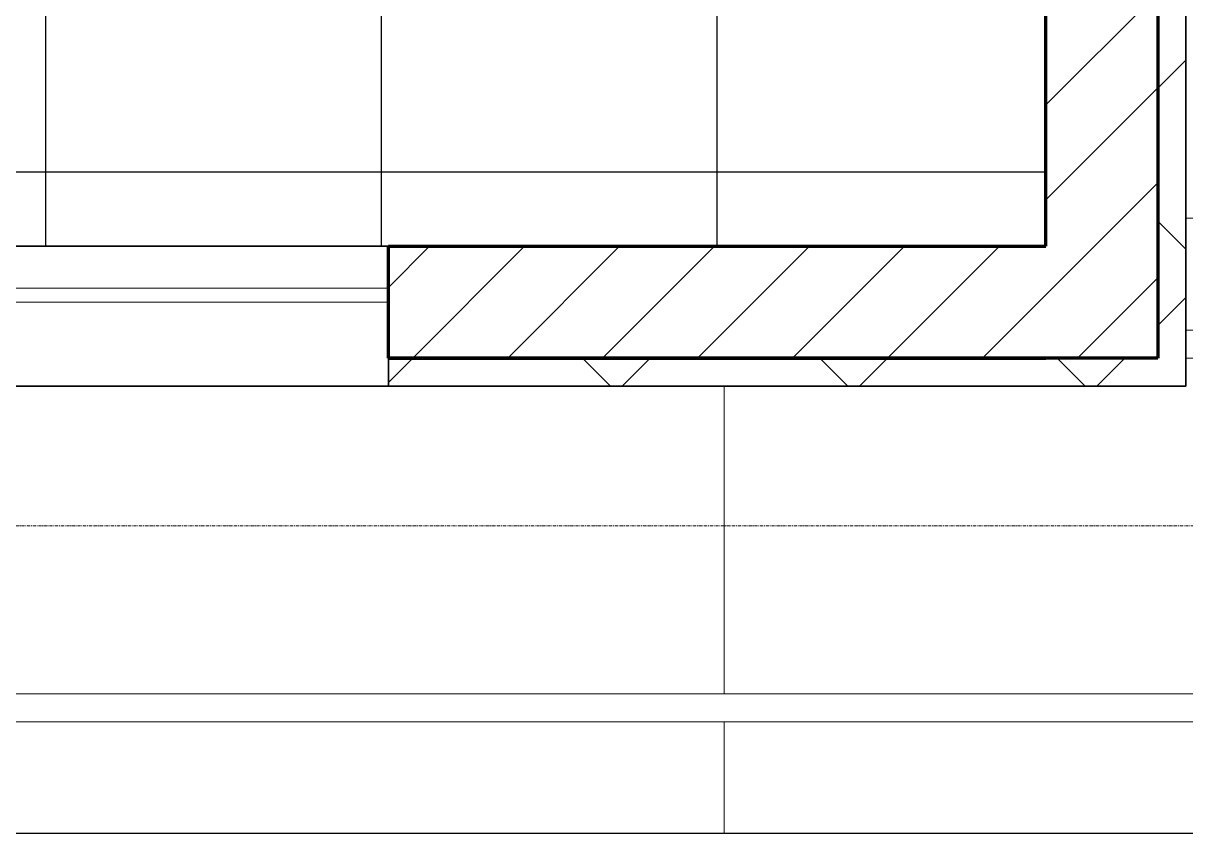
# Model space of a CAD drawing. Header units: millimetres. Extents: x -853432 to -773672, y -18171 to 22484.
# Drawn here: x -822435 to -820357, y 3016 to 4478 of the extents above; entities that cross this region are included whole.
import ezdxf
from ezdxf.xclip import XClip

# ---------------------------------------------------------------- set-up
doc = ezdxf.new("R2010")
doc.units = ezdxf.units.MM
doc.header["$XCLIPFRAME"] = 0
doc.linetypes.add('DPA_Grid _ Level 100', pattern=[10, 5.5, -1.6, 1.3, -1.6])
for name, color, linetype, lineweight in [('A-CLNG', 2, 'Continuous', 9), ('A-CLNG-PATT', 2, 'Continuous', 9), ('A-GLAZ-CURT', 2, 'Continuous', 9), ('A-WALL', 5, 'Continuous', 35), ('A-WALL-FNSH', 2, 'Continuous', 35), ('A-WALL-PATT', 1, 'Continuous', 35), ('S-GRID', 251, 'Continuous', 9), ('WALL-E', 2, 'Continuous', 35)]:
    doc.layers.add(name, color=color, linetype=linetype, lineweight=lineweight)
doc.layers.add('A11_ALU.SOLID SHEET', color=2, linetype='Continuous')
pattern_1 = [(45, (0, 0), (-84.852814, 84.852814), [])]
pattern_2 = [(45, (0, 0), (-212.13203, 212.13203), []), (135, (0, 0), (-212.13203, -212.13203), [])]

# ---------------------------------------------------------------- blocks, each defined once
blk = doc.blocks.new('*U2079')
at = {"layer": 'S-GRID', "linetype": 'DPA_Grid _ Level 100'}
blk.add_line((57000, 0), (-16649.5, 0), dxfattribs=at)
blk = doc.blocks.new('System Panel - Glazed-18721306-4251-01 ENLARGED CONCOURSE LEVEL - REFLECTED CEILING PLAN - SHEET 2')
at = {"layer": 'A-GLAZ-CURT'}
for p, q in [((-600, -12.5), (-600, 12.5)), ((-600, 12.5), (600, 12.5)), ((600, 12.5), (600, -12.5)), ((600, -12.5), (-600, -12.5))]:
    blk.add_line(p, q, dxfattribs=at)
blk = doc.blocks.new('System Panel - DPA-AR_Metal Ceiling Rectangular Panel-13139266-4251-01 ENLARGED CONCOURSE LEVEL - REFLECTED CEILING PLAN - SHEET 2')
at = {"layer": 'A-GLAZ-CURT'}
for p, q in [((-809782.4, 4129), (-811907.4, 4129)), ((-811907.4, 4129), (-809782.4, 4129)), ((-809782.4, 3929), (-809782.4, 4129)), ((-809782.4, 4129), (-809782.4, 3929)), ((-811907.4, 3929), (-809782.4, 3929)), ((-809782.4, 3929), (-811907.4, 3929))]:
    blk.add_line(p, q, dxfattribs=at)
blk = doc.blocks.new('System Panel - DPA-AR_Metal Ceiling Rectangular Panel-13139259-4251-01 ENLARGED CONCOURSE LEVEL - REFLECTED CEILING PLAN - SHEET 2')
at = {"layer": 'A-GLAZ-CURT'}
for p, q in [((-832307.4, 4129), (-829907.4, 4129)), ((-829907.4, 4129), (-832307.4, 4129)), ((-829907.4, 4129), (-829907.4, 3929)), ((-829907.4, 3929), (-829907.4, 4129)), ((-829907.4, 3929), (-832307.4, 3929)), ((-832307.4, 3929), (-829907.4, 3929))]:
    blk.add_line(p, q, dxfattribs=at)
blk = doc.blocks.new('System Panel - DPA-AR_Metal Ceiling Rectangular Panel-13152201-4251-01 ENLARGED CONCOURSE LEVEL - REFLECTED CEILING PLAN - SHEET 2')
at = {"layer": 'A-GLAZ-CURT'}
for p, q in [((-821182.4, 3829), (-823307.4, 3829)), ((-823307.4, 3829), (-821182.4, 3829)), ((-821182.4, 3279), (-821182.4, 3829)), ((-821182.4, 3829), (-821182.4, 3279)), ((-823307.4, 3279), (-821182.4, 3279)), ((-821182.4, 3279), (-823307.4, 3279))]:
    blk.add_line(p, q, dxfattribs=at)
blk = doc.blocks.new('System Panel - DPA-AR_Metal Ceiling Rectangular Panel-13152202-4251-01 ENLARGED CONCOURSE LEVEL - REFLECTED CEILING PLAN - SHEET 2')
at = {"layer": 'A-GLAZ-CURT'}
for p, q in [((-818782.4, 3879), (-820357.4, 3879)), ((-820357.4, 3879), (-820357.4, 3829)), ((-820357.4, 3829), (-820357.4, 3879)), ((-820357.4, 3879), (-818782.4, 3879)), ((-820357.4, 3829), (-821182.4, 3829)), ((-821182.4, 3829), (-821182.4, 3279)), ((-821182.4, 3279), (-821182.4, 3829)), ((-821182.4, 3829), (-820357.4, 3829)), ((-821182.4, 3279), (-818782.4, 3279)), ((-818782.4, 3279), (-821182.4, 3279))]:
    blk.add_line(p, q, dxfattribs=at)
blk = doc.blocks.new('System Panel - DPA-AR_Metal Ceiling Rectangular Panel-13152703-4251-01 ENLARGED CONCOURSE LEVEL - REFLECTED CEILING PLAN - SHEET 2')
at = {"layer": 'A-GLAZ-CURT'}
for p, q in [((-820357.4, 3929), (-820357.4, 4129)), ((-820357.4, 4129), (-818782.4, 4129)), ((-818782.4, 4129), (-820357.4, 4129)), ((-820357.4, 4129), (-820357.4, 3929)), ((-818782.4, 4129), (-818782.4, 3929)), ((-818782.4, 3929), (-818782.4, 4129)), ((-818782.4, 3929), (-820357.4, 3929)), ((-820357.4, 3929), (-818782.4, 3929))]:
    blk.add_line(p, q, dxfattribs=at)
blk = doc.blocks.new('*U1100')
at = {"layer": 'A-CLNG'}
for p, q in [((15275, 500), (15275, 6365)), ((15275, 6365), (15275, 500)), ((10275, 500), (15275, 500)), ((15275, 500), (10275, 500))]:
    blk.add_line(p, q, dxfattribs=at)
at = {"layer": 'A-GLAZ-CURT'}
for name, p in [('System Panel - DPA-AR_Metal Ceiling Rectangular Panel-13152703-4251-01 ENLARGED CONCOURSE LEVEL - REFLECTED CEILING PLAN - SHEET 2', (835882.4, -3579)), ('System Panel - Glazed-18721306-4251-01 ENLARGED CONCOURSE LEVEL - REFLECTED CEILING PLAN - SHEET 2', (13500, 412.5)), ('System Panel - DPA-AR_Metal Ceiling Rectangular Panel-13152202-4251-01 ENLARGED CONCOURSE LEVEL - REFLECTED CEILING PLAN - SHEET 2', (835882.4, -3579)), ('System Panel - DPA-AR_Metal Ceiling Rectangular Panel-13152201-4251-01 ENLARGED CONCOURSE LEVEL - REFLECTED CEILING PLAN - SHEET 2', (835882.4, -3579)), ('System Panel - DPA-AR_Metal Ceiling Rectangular Panel-13139266-4251-01 ENLARGED CONCOURSE LEVEL - REFLECTED CEILING PLAN - SHEET 2', (824482.4, -4479))]:
    blk.add_blockref(name, p, dxfattribs=at)
at = {"layer": 'A-GLAZ-CURT', "extrusion": (0, 0, -1)}
blk.add_blockref('System Panel - DPA-AR_Metal Ceiling Rectangular Panel-13139259-4251-01 ENLARGED CONCOURSE LEVEL - REFLECTED CEILING PLAN - SHEET 2', (815207.4, -4479), dxfattribs=at)
blk = doc.blocks.new('*U1743')
blk.add_lwpolyline([(22690, -750), (19166.4, -750), (19116.4, -700), (18966.4, -550), (-101025.4, -550), (-101025.4, -6705), (-96300, -6705), (-96300, -7350), (-94497.6, -7350), (17250, -7350), (17250, -6850), (18300, -6850), (22690, -6850)], close=True)

msp = doc.modelspace()

# ---------------------------------------------------------------- hatches: boundary and pattern name
at = {"layer": 'A-CLNG-PATT', "lineweight": 25}
h = msp.add_hatch(dxfattribs=at)
h.set_pattern_fill('FP_3', color=256, style=0, pattern_type=2)
h.set_pattern_definition([(0, (-828994.9, 9611.5), (0, -600), []), (270, (-828994.9, 9611.5), (-600, -4e-14), [])])
h.paths.add_polyline_path([(-825607.4, 3279), (-825607.4, 4079), (-823357.4, 4079), (-823357.4, 4079), (-820607.4, 4079), (-820607.4, 9944), (-828382.4, 9944), (-828382.4, 4068.8), (-827592.6, 3279), (-827310.8, 3279)])
h.paths.add_polyline_path([(-825994.9, 4811.5), (-825994.9, 5411.5), (-824794.9, 5411.5), (-824794.9, 4811.5), (-825607.4, 4811.5)])
h.paths.add_polyline_path([(-824194.9, 4811.5), (-824194.9, 5411.5), (-822994.9, 5411.5), (-822994.9, 4811.5)])
h.paths.add_polyline_path([(-822394.9, 4811.5), (-822394.9, 5411.5), (-821194.9, 5411.5), (-821194.9, 4811.5)])
h.paths.add_polyline_path([(-827592.6, 4811.5), (-827794.9, 4811.5), (-827794.9, 5411.5), (-826594.9, 5411.5), (-826594.9, 4811.5), (-827310.8, 4811.5)])
h.paths.add_polyline_path([(-821194.9, 6011.5), (-822394.9, 6011.5), (-822394.9, 6611.5), (-821194.9, 6611.5), (-821194.9, 6410.1)])
h.paths.add_polyline_path([(-825994.9, 6011.5), (-825994.9, 6611.5), (-824794.9, 6611.5), (-824794.9, 6011.5), (-825104.6, 6011.5)])
h.paths.add_polyline_path([(-826594.9, 6011.5), (-827794.9, 6011.5), (-827794.9, 6611.5), (-826594.9, 6611.5), (-826594.9, 6410.1)])
h.paths.add_polyline_path([(-824194.9, 6011.5), (-824194.9, 6611.5), (-822994.9, 6611.5), (-822994.9, 6011.5)])
h.paths.add_polyline_path([(-824506.6, 6858.4), (-824509.8, 6858.4), (-824532.3, 6869.2), (-824548.1, 6890), (-824553.1, 6914.3), (-824547.8, 6937.3), (-824532.3, 6956.8), (-824508.9, 6967.6), (-824484.1, 6967.2), (-824462.5, 6956.8), (-824446.6, 6936), (-824441.4, 6913), (-824446.9, 6888.7), (-824462.5, 6869.2), (-824485.9, 6858.4), (-824497.4, 6858.4)])
h.paths.add_polyline_path([(-825994.9, 7211.5), (-825994.9, 7811.5), (-824794.9, 7811.5), (-824794.9, 7211.5), (-825104.6, 7211.5)])
h.paths.add_polyline_path([(-826594.9, 7211.5), (-827794.9, 7211.5), (-827794.9, 7811.5), (-826594.9, 7811.5), (-826594.9, 7738.8)])
h.paths.add_polyline_path([(-822994.9, 7211.5), (-824194.9, 7211.5), (-824194.9, 7811.5), (-822994.9, 7811.5), (-822994.9, 7738.8)])
h.paths.add_polyline_path([(-821194.9, 7211.5), (-822394.9, 7211.5), (-822394.9, 7811.5), (-821194.9, 7811.5), (-821194.9, 7738.8)])
h.paths.add_polyline_path([(-824794.9, 8411.5), (-825994.9, 8411.5), (-825994.9, 9011.5), (-824794.9, 9011.5)])
h.paths.add_polyline_path([(-826594.9, 8411.5), (-827794.9, 8411.5), (-827794.9, 9011.5), (-826594.9, 9011.5)])
h.paths.add_polyline_path([(-822394.9, 8411.5), (-822394.9, 9011.5), (-821194.9, 9011.5), (-821194.9, 8411.5), (-821795.4, 8411.5)])
h.paths.add_polyline_path([(-822994.9, 8411.5), (-824194.9, 8411.5), (-824194.9, 9011.5), (-822994.9, 9011.5)])
at = {"layer": 'A-WALL-PATT', "lineweight": 9}
h = msp.add_hatch(dxfattribs=at)
h.set_pattern_fill('FP_2', color=256, style=0, pattern_type=2)
h.set_pattern_definition(pattern_1)
h.paths.add_polyline_path([(-820407.4, 3879), (-820407.4, 9944), (-820607.4, 9944), (-820607.4, 3879)])
h = msp.add_hatch(dxfattribs=at)
h.set_pattern_fill('FP_4', color=256, style=0, pattern_type=2)
h.set_pattern_definition(pattern_2)
h.paths.add_polyline_path([(-820357.4, 3879), (-820357.4, 9944), (-820407.4, 9944), (-820407.4, 3879)])
h = msp.add_hatch(dxfattribs=at)
h.set_pattern_fill('FP_2', color=256, style=0, pattern_type=2)
h.set_pattern_definition(pattern_1)
h.paths.add_polyline_path([(-820607.4, 3879), (-820607.4, 4079), (-821782.4, 4079), (-821782.4, 3879), (-820692.3, 3879)])
h.paths.add_polyline_path([(-823307.4, 3879), (-822982.4, 3879), (-822982.4, 4079), (-823357.4, 4079), (-823357.4, 3879)])
h = msp.add_hatch(dxfattribs=at)
h.set_pattern_fill('FP_4', color=256, style=0, pattern_type=2)
h.set_pattern_definition(pattern_2)
h.paths.add_polyline_path([(-820357.4, 3829), (-820357.4, 3879), (-821782.4, 3879), (-821782.4, 3829), (-820692.3, 3829)])
h.paths.add_polyline_path([(-822982.4, 3829), (-822982.4, 3879), (-823307.4, 3879), (-823307.4, 3829)])

# ---------------------------------------------------------------- linework, layer by layer
at = {"layer": 'A-WALL', "color": 7, "lineweight": 70}
for p, q in [((-820607.4, 4079), (-820607.4, 9944)), ((-820407.4, 9894), (-820407.4, 3879)), ((-821782.4, 4079), (-820607.4, 4079)), ((-821782.4, 3879), (-821782.4, 4079)), ((-820607.4, 3879), (-821782.4, 3879)), ((-821782.4, 3879), (-820607.4, 3879)), ((-820407.4, 3879), (-820607.4, 3879))]:
    msp.add_line(p, q, dxfattribs=at)
at = {"layer": 'A-WALL-FNSH', "color": 250}
for p, q in [((-820407.4, 3879), (-820407.4, 9944)), ((-820357.4, 9944), (-820357.4, 3879)), ((-821782.4, 3829), (-821782.4, 3879)), ((-820607.4, 3879), (-820407.4, 3879)), ((-820357.4, 3879), (-820357.4, 3829)), ((-820357.4, 3829), (-821782.4, 3829))]:
    msp.add_line(p, q, dxfattribs=at)
at = {"layer": 'WALL-E'}
for p, q in [((-821782.4, 4079), (-822982.4, 4079)), ((-821782.4, 4079), (-821782.4, 3879)), ((-821782.4, 3879), (-821782.4, 3829)), ((-822982.4, 3829), (-821782.4, 3829))]:
    msp.add_line(p, q, dxfattribs=at)

# ---------------------------------------------------------------- block references
for name in ['*U2079', '*U1100']:
    msp.add_blockref(name, (-835882.4, 3579))

# ---------------------------------------------------------------- next in the draw order: block references
at = {"layer": 'A11_ALU.SOLID SHEET'}
ref = msp.add_blockref('*U1743', (-744682.4, 3579), dxfattribs=at)
XClip(ref).set_block_clipping_path([(-104690.1238047112, -9620.0029952966), (-34092.6543255156, 14392.9971737705)])

doc.saveas('drawing.dxf')
